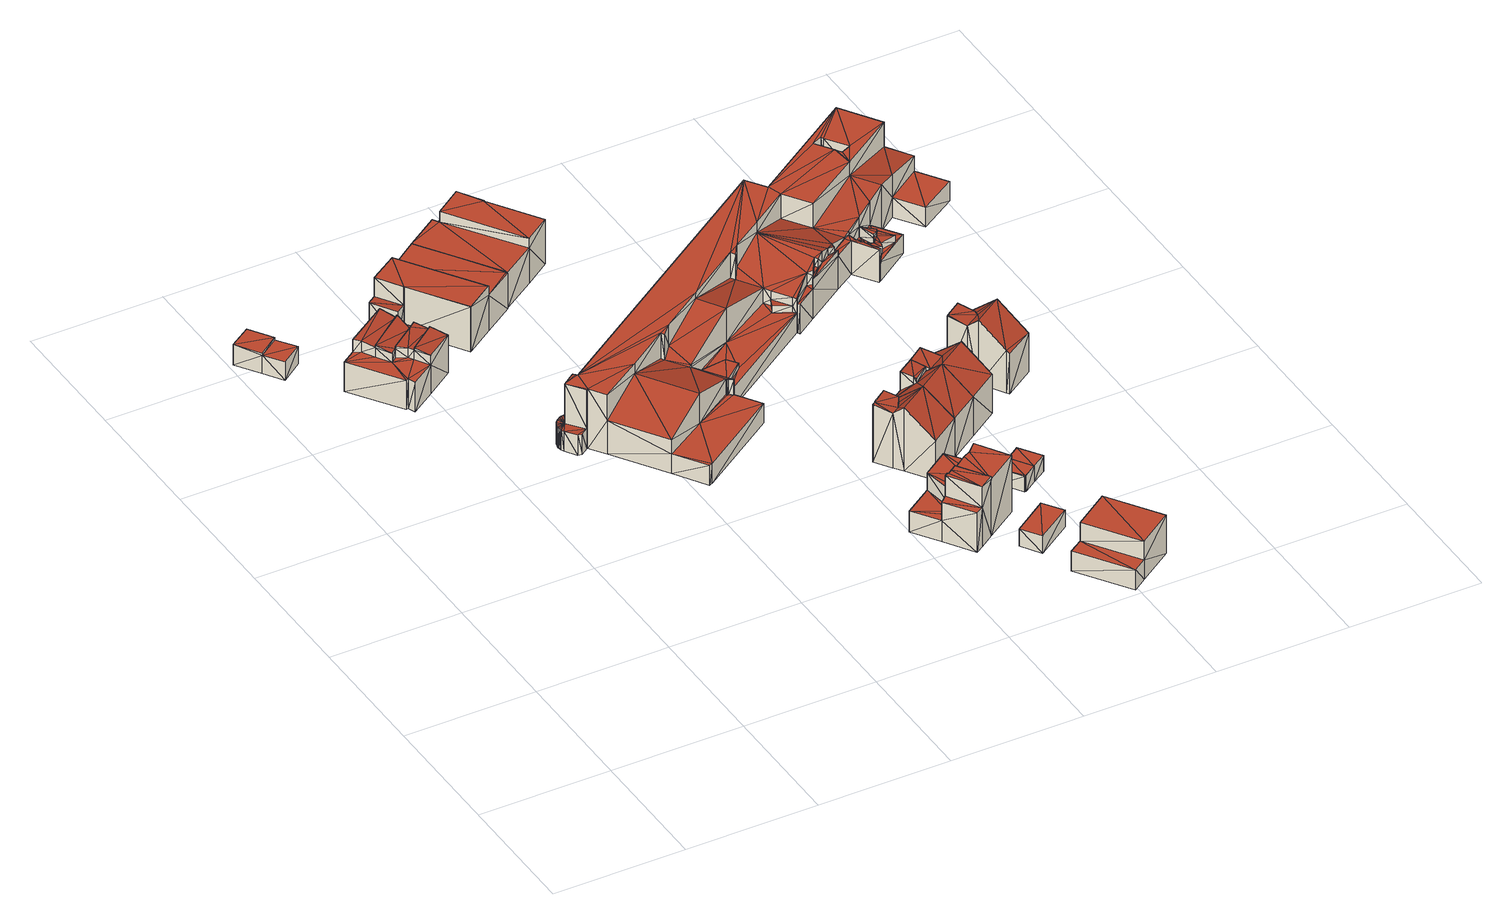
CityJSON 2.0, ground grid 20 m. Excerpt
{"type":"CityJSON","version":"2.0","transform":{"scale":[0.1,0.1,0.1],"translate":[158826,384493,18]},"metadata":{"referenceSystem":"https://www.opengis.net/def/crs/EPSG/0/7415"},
"CityObjects":{
"building1":{"type":"Building","attributes":{"oorspronkelijk_bouwjaar":2016,"status":"Pand in gebruik","geconstateerd":false,"h_maaiveld":19.1,"dak_type":"multiple horizontal","pw_datum":"2016-12-01","pw_actueel":"yes","pw_bron":"ahn3","reconstructie_methode":"tudelft3d-geoflow","versie_methode":"v21.03.1","kas_warenhuis":false,"ondergronds_type":"above ground","lod11_replace":false,"reconstruction_skipped":false},"geometry":[{"type":"Solid","lod":"2.2","boundaries":[[[[0,1,2]],[[3,4,5]],[[4,2,1]],[[5,4,1]],[[6,1,0]],[[7,6,0]],[[8,3,5]],[[9,8,5]],[[7,0,10]],[[10,0,2]],[[10,2,11]],[[11,2,4]],[[9,5,6]],[[12,9,6]],[[6,5,1]],[[13,11,8]],[[8,11,3]],[[3,11,4]],[[12,6,13]],[[13,6,11]],[[10,11,6]],[[7,10,6]],[[12,13,9]],[[9,13,8]]]],"semantics":{"surfaces":[{"type":"GroundSurface"},{"type":"WallSurface"},{"type":"RoofSurface"}],"values":[[0,0,0,0,1,1,1,1,1,1,1,1,1,1,1,1,1,1,1,1,2,2,2,2]]}}]},
"building2":{"type":"Building","attributes":{"oorspronkelijk_bouwjaar":2016,"status":"Pand in gebruik","geconstateerd":false,"h_maaiveld":19.09,"dak_type":"multiple horizontal","pw_datum":"2016-12-01","pw_actueel":"yes","pw_bron":"ahn3","reconstructie_methode":"tudelft3d-geoflow","versie_methode":"v21.03.1","kas_warenhuis":false,"ondergronds_type":"above ground","lod11_replace":false,"reconstruction_skipped":false},"geometry":[{"type":"Solid","lod":"2.2","boundaries":[[[[14,15,16]],[[16,17,18]],[[16,15,17]],[[19,20,21]],[[21,22,23]],[[21,23,24]],[[18,22,21]],[[20,25,21]],[[26,27,25]],[[26,25,20]],[[25,18,21]],[[16,18,25]],[[28,15,14]],[[29,28,14]],[[30,17,15]],[[28,30,15]],[[31,27,32]],[[32,27,26]],[[33,34,35]],[[35,34,36]],[[37,20,38]],[[38,20,19]],[[39,40,41]],[[41,40,42]],[[42,40,43]],[[32,26,37]],[[37,26,20]],[[38,19,42]],[[42,19,21]],[[44,23,22]],[[45,46,44]],[[44,46,23]],[[47,48,49]],[[50,47,49]],[[44,22,18]],[[51,44,18]],[[45,44,47]],[[52,45,47]],[[47,44,48]],[[53,54,40]],[[40,54,43]],[[52,47,55]],[[56,52,55]],[[35,36,57]],[[57,36,58]],[[59,57,60]],[[60,57,61]],[[61,57,58]],[[60,61,55]],[[55,61,62]],[[56,55,53]],[[53,55,54]],[[54,55,62]],[[63,46,40]],[[39,63,40]],[[34,25,31]],[[31,25,27]],[[64,65,66]],[[67,64,66]],[[64,49,65]],[[68,50,64]],[[64,50,49]],[[67,66,34]],[[33,67,34]],[[25,66,16]],[[34,66,25]],[[68,64,57]],[[59,68,57]],[[29,14,66]],[[66,14,16]],[[51,18,17]],[[30,51,17]],[[69,24,23]],[[63,69,46]],[[46,69,23]],[[41,42,69]],[[69,42,24]],[[24,42,21]],[[41,69,39]],[[39,69,63]],[[40,46,53]],[[53,46,52]],[[52,46,45]],[[53,52,56]],[[33,35,67]],[[64,35,57]],[[64,67,35]],[[60,55,59]],[[59,47,50]],[[59,55,47]],[[59,50,68]],[[34,31,36]],[[61,54,62]],[[42,37,38]],[[43,37,42]],[[43,54,61]],[[58,31,61]],[[43,61,37]],[[61,31,32]],[[37,61,32]],[[58,36,31]],[[66,65,28]],[[30,65,49]],[[48,44,51]],[[51,30,49]],[[48,51,49]],[[30,28,65]],[[28,29,66]]]],"semantics":{"surfaces":[{"type":"GroundSurface"},{"type":"WallSurface"},{"type":"RoofSurface"}],"values":[[0,0,0,0,0,0,0,0,0,0,0,0,1,1,1,1,1,1,1,1,1,1,1,1,1,1,1,1,1,1,1,1,1,1,1,1,1,1,1,1,1,1,1,1,1,1,1,1,1,1,1,1,1,1,1,1,1,1,1,1,1,1,1,1,1,1,1,1,1,1,1,1,1,1,1,1,1,1,2,2,2,2,2,2,2,2,2,2,2,2,2,2,2,2,2,2,2,2,2,2,2,2,2,2,2,2,2,2]]}}]},
"building3":{"type":"Building","attributes":{"oorspronkelijk_bouwjaar":2016,"status":"Pand in gebruik","geconstateerd":false,"h_maaiveld":18.32,"dak_type":"multiple horizontal","pw_datum":"2016-12-01","pw_actueel":"yes","pw_bron":"ahn3","reconstructie_methode":"tudelft3d-geoflow","versie_methode":"v21.03.1","kas_warenhuis":false,"ondergronds_type":"above ground","lod11_replace":false,"reconstruction_skipped":false},"geometry":[{"type":"Solid","lod":"2.2","boundaries":[[[[70,71,72]],[[73,70,72]],[[74,75,76]],[[77,72,78]],[[73,72,77]],[[79,77,75]],[[80,76,81]],[[76,75,81]],[[82,74,76]],[[74,83,79]],[[84,83,74]],[[79,73,77]],[[74,79,75]],[[79,83,85]],[[86,77,78]],[[87,86,78]],[[88,70,89]],[[89,70,73]],[[87,78,72]],[[90,87,72]],[[90,72,71]],[[91,90,71]],[[92,80,93]],[[93,80,81]],[[94,95,96]],[[96,95,86]],[[77,86,75]],[[86,95,75]],[[96,86,89]],[[97,96,89]],[[97,89,98]],[[98,89,79]],[[79,89,73]],[[98,79,99]],[[99,79,85]],[[100,84,101]],[[102,100,101]],[[101,84,74]],[[103,83,100]],[[100,83,84]],[[99,85,103]],[[103,85,83]],[[102,101,94]],[[94,101,95]],[[101,74,82]],[[104,101,82]],[[93,81,95]],[[95,81,75]],[[105,76,80]],[[92,105,80]],[[104,82,105]],[[105,82,76]],[[91,71,70]],[[88,91,70]],[[90,86,87]],[[88,89,90]],[[90,89,86]],[[88,90,91]],[[102,94,98]],[[100,102,103]],[[103,102,98]],[[97,98,96]],[[98,94,96]],[[103,98,99]],[[104,105,101]],[[95,105,93]],[[93,105,92]],[[95,101,105]]]],"semantics":{"surfaces":[{"type":"GroundSurface"},{"type":"WallSurface"},{"type":"RoofSurface"}],"values":[[0,0,0,0,0,0,0,0,0,0,0,0,0,0,1,1,1,1,1,1,1,1,1,1,1,1,1,1,1,1,1,1,1,1,1,1,1,1,1,1,1,1,1,1,1,1,1,1,1,1,1,1,1,1,2,2,2,2,2,2,2,2,2,2,2,2,2,2]]}}]},
"building4":{"type":"Building","attributes":{"oorspronkelijk_bouwjaar":2016,"status":"Pand in gebruik","geconstateerd":false,"h_maaiveld":18.31,"dak_type":"multiple horizontal","pw_datum":"2016-12-01","pw_actueel":"yes","pw_bron":"ahn3","reconstructie_methode":"tudelft3d-geoflow","versie_methode":"v21.03.1","kas_warenhuis":false,"ondergronds_type":"above ground","lod11_replace":false,"reconstruction_skipped":false},"geometry":[{"type":"Solid","lod":"2.2","boundaries":[[[[106,107,108]],[[109,81,110]],[[108,107,111]],[[112,111,113]],[[112,109,110]],[[112,110,111]],[[110,108,111]],[[114,108,110]],[[115,111,107]],[[116,117,115]],[[115,117,111]],[[118,106,119]],[[119,106,108]],[[116,115,120]],[[120,115,121]],[[119,108,122]],[[122,108,114]],[[122,114,123]],[[123,114,110]],[[115,107,106]],[[118,115,106]],[[124,123,93]],[[93,123,81]],[[81,123,110]],[[125,109,126]],[[126,109,112]],[[93,81,109]],[[125,93,109]],[[127,113,111]],[[117,127,111]],[[128,129,124]],[[124,129,123]],[[120,121,128]],[[130,120,128]],[[128,121,129]],[[130,128,131]],[[131,128,126]],[[131,126,127]],[[127,126,113]],[[113,126,112]],[[115,118,121]],[[121,119,122]],[[121,118,119]],[[121,123,129]],[[121,122,123]],[[126,128,125]],[[125,128,93]],[[93,128,124]],[[117,131,127]],[[120,117,116]],[[120,130,117]],[[117,130,131]]]],"semantics":{"surfaces":[{"type":"GroundSurface"},{"type":"WallSurface"},{"type":"RoofSurface"}],"values":[[0,0,0,0,0,0,0,0,1,1,1,1,1,1,1,1,1,1,1,1,1,1,1,1,1,1,1,1,1,1,1,1,1,1,1,1,1,1,1,1,2,2,2,2,2,2,2,2,2,2,2,2]]}}]},
"building5":{"type":"Building","attributes":{"oorspronkelijk_bouwjaar":2013,"status":"Pand in gebruik","geconstateerd":false,"h_maaiveld":18.34,"dak_type":"multiple horizontal","pw_datum":"2016-12-01","pw_actueel":"yes","pw_bron":"ahn3","reconstructie_methode":"tudelft3d-geoflow","versie_methode":"v21.03.1","kas_warenhuis":false,"ondergronds_type":"above ground","lod11_replace":false,"reconstruction_skipped":false},"geometry":[{"type":"Solid","lod":"2.2","boundaries":[[[[132,133,134]],[[135,133,136]],[[135,134,133]],[[137,138,135]],[[138,134,135]],[[139,134,138]],[[140,134,139]],[[141,133,132]],[[142,141,132]],[[143,136,141]],[[144,143,141]],[[141,136,133]],[[145,140,146]],[[146,140,139]],[[142,132,147]],[[147,132,134]],[[148,137,135]],[[149,150,148]],[[148,150,137]],[[151,152,153]],[[153,152,154]],[[155,156,151]],[[151,156,152]],[[152,156,157]],[[149,148,158]],[[158,148,159]],[[160,138,150]],[[150,138,137]],[[161,162,146]],[[163,161,146]],[[158,159,164]],[[164,159,165]],[[144,141,157]],[[156,144,157]],[[164,165,166]],[[166,165,167]],[[148,135,143]],[[143,135,136]],[[168,147,145]],[[145,147,140]],[[140,147,134]],[[169,160,166]],[[170,169,166]],[[170,166,155]],[[155,166,156]],[[156,166,167]],[[163,146,160]],[[169,163,160]],[[138,146,139]],[[160,146,138]],[[162,171,147]],[[168,162,147]],[[162,154,171]],[[161,153,162]],[[162,153,154]],[[146,162,168]],[[145,146,168]],[[163,169,155]],[[161,151,153]],[[161,163,151]],[[155,169,170]],[[151,163,155]],[[150,149,158]],[[160,158,164]],[[160,150,158]],[[160,164,166]],[[156,167,144]],[[144,167,165]],[[159,143,165]],[[148,143,159]],[[143,144,165]],[[154,141,142]],[[152,157,154]],[[171,142,147]],[[154,157,141]],[[171,154,142]]]],"semantics":{"surfaces":[{"type":"GroundSurface"},{"type":"WallSurface"},{"type":"RoofSurface"}],"values":[[0,0,0,0,0,0,0,1,1,1,1,1,1,1,1,1,1,1,1,1,1,1,1,1,1,1,1,1,1,1,1,1,1,1,1,1,1,1,1,1,1,1,1,1,1,1,1,1,1,1,1,1,1,1,1,2,2,2,2,2,2,2,2,2,2,2,2,2,2,2,2,2,2,2,2,2]]}}]},
"building6":{"type":"Building","attributes":{"oorspronkelijk_bouwjaar":2013,"status":"Pand in gebruik","geconstateerd":false,"h_maaiveld":18.44,"dak_type":"single horizontal","pw_datum":"2016-12-01","pw_actueel":"yes","pw_bron":"ahn3","reconstructie_methode":"tudelft3d-geoflow","versie_methode":"v21.03.1","kas_warenhuis":false,"ondergronds_type":"above ground","lod11_replace":false,"reconstruction_skipped":false},"geometry":[{"type":"Solid","lod":"2.2","boundaries":[[[[172,173,174]],[[175,172,174]],[[176,173,172]],[[177,176,172]],[[177,172,178]],[[178,172,175]],[[179,174,173]],[[176,179,173]],[[178,175,179]],[[179,175,174]],[[177,178,179]],[[176,177,179]]]],"semantics":{"surfaces":[{"type":"GroundSurface"},{"type":"WallSurface"},{"type":"RoofSurface"}],"values":[[0,0,1,1,1,1,1,1,1,1,2,2]]}}]},
"building7":{"type":"Building","attributes":{"oorspronkelijk_bouwjaar":2013,"status":"Pand in gebruik","geconstateerd":false,"h_maaiveld":18.46,"dak_type":"slanted","pw_datum":"2016-12-01","pw_actueel":"yes","pw_bron":"ahn3","reconstructie_methode":"tudelft3d-geoflow","versie_methode":"v21.03.1","kas_warenhuis":false,"ondergronds_type":"above ground","lod11_replace":false,"reconstruction_skipped":false},"geometry":[{"type":"Solid","lod":"2.2","boundaries":[[[[180,181,182]],[[183,180,182]],[[184,180,183]],[[184,183,185]],[[186,180,184]],[[187,184,188]],[[186,184,187]],[[189,190,191]],[[191,190,192]],[[193,182,194]],[[194,182,181]],[[195,184,196]],[[196,184,185]],[[191,192,197]],[[197,192,182]],[[182,192,183]],[[197,182,193]],[[194,181,198]],[[198,181,180]],[[199,186,200]],[[200,186,187]],[[201,188,184]],[[195,201,184]],[[196,185,183]],[[192,196,183]],[[200,187,201]],[[201,187,188]],[[198,180,186]],[[199,198,186]],[[190,189,202]],[[200,201,195]],[[199,200,195]],[[194,198,193]],[[193,202,189]],[[193,198,202]],[[193,191,197]],[[193,189,191]],[[195,202,199]],[[190,195,196]],[[199,202,198]],[[195,190,202]],[[196,192,190]]]],"semantics":{"surfaces":[{"type":"GroundSurface"},{"type":"WallSurface"},{"type":"RoofSurface"}],"values":[[0,0,0,0,0,0,0,1,1,1,1,1,1,1,1,1,1,1,1,1,1,1,1,1,1,1,1,1,1,1,2,2,2,2,2,2,2,2,2,2,2,2]]}}]},
"building8":{"type":"Building","attributes":{"oorspronkelijk_bouwjaar":2013,"status":"Pand in gebruik","geconstateerd":false,"h_maaiveld":18.42,"dak_type":"multiple horizontal","pw_datum":"2016-12-01","pw_actueel":"yes","pw_bron":"ahn3","reconstructie_methode":"tudelft3d-geoflow","versie_methode":"v21.03.1","kas_warenhuis":false,"ondergronds_type":"above ground","lod11_replace":false,"reconstruction_skipped":false},"geometry":[{"type":"Solid","lod":"2.2","boundaries":[[[[203,204,205]],[[206,207,208]],[[207,205,204]],[[208,207,204]],[[209,206,210]],[[210,206,208]],[[211,203,212]],[[212,203,205]],[[213,214,215]],[[215,214,216]],[[214,204,211]],[[211,204,203]],[[212,205,207]],[[216,212,207]],[[210,208,214]],[[213,210,214]],[[214,208,204]],[[215,216,209]],[[209,216,206]],[[206,216,207]],[[213,215,210]],[[210,215,209]],[[212,216,214]],[[211,212,214]]]],"semantics":{"surfaces":[{"type":"GroundSurface"},{"type":"WallSurface"},{"type":"RoofSurface"}],"values":[[0,0,0,0,1,1,1,1,1,1,1,1,1,1,1,1,1,1,1,1,2,2,2,2]]}}]},
"building9":{"type":"Building","attributes":{"oorspronkelijk_bouwjaar":2013,"status":"Pand in gebruik","geconstateerd":false,"h_maaiveld":18.46,"dak_type":"slanted","pw_datum":"2016-12-01","pw_actueel":"yes","pw_bron":"ahn3","reconstructie_methode":"tudelft3d-geoflow","versie_methode":"v21.03.1","kas_warenhuis":false,"ondergronds_type":"above ground","lod11_replace":false,"reconstruction_skipped":false},"geometry":[{"type":"Solid","lod":"2.2","boundaries":[[[[217,185,218]],[[219,220,217]],[[217,184,185]],[[220,184,217]],[[221,184,220]],[[222,184,221]],[[188,184,222]],[[223,224,225]],[[226,223,225]],[[226,225,227]],[[227,225,228]],[[229,222,221]],[[230,229,221]],[[227,228,231]],[[231,228,219]],[[219,228,220]],[[232,219,217]],[[233,231,232]],[[232,231,219]],[[232,217,234]],[[234,217,218]],[[233,232,224]],[[223,233,224]],[[195,184,201]],[[201,184,188]],[[201,188,229]],[[229,188,222]],[[230,221,228]],[[228,221,220]],[[234,218,196]],[[196,218,185]],[[196,185,184]],[[195,196,184]],[[229,230,201]],[[201,230,195]],[[226,227,223]],[[223,231,233]],[[223,227,231]],[[196,195,225]],[[224,196,225]],[[228,225,230]],[[225,195,230]],[[234,196,232]],[[232,196,224]]]],"semantics":{"surfaces":[{"type":"GroundSurface"},{"type":"WallSurface"},{"type":"RoofSurface"}],"values":[[0,0,0,0,0,0,0,1,1,1,1,1,1,1,1,1,1,1,1,1,1,1,1,1,1,1,1,1,1,1,1,1,1,2,2,2,2,2,2,2,2,2,2,2]]}}]},
"building10":{"type":"Building","attributes":{"oorspronkelijk_bouwjaar":2013,"status":"Pand in gebruik","geconstateerd":false,"h_maaiveld":18.46,"dak_type":"single horizontal","pw_datum":"2016-12-01","pw_actueel":"yes","pw_bron":"ahn3","reconstructie_methode":"tudelft3d-geoflow","versie_methode":"v21.03.1","kas_warenhuis":false,"ondergronds_type":"above ground","lod11_replace":false,"reconstruction_skipped":false},"geometry":[{"type":"Solid","lod":"2.2","boundaries":[[[[235,236,237]],[[238,235,239]],[[238,240,235]],[[235,240,236]],[[241,237,242]],[[242,237,236]],[[243,238,244]],[[244,238,239]],[[245,240,238]],[[243,245,238]],[[246,235,241]],[[241,235,237]],[[244,239,246]],[[246,239,235]],[[242,236,240]],[[245,242,240]],[[242,245,246]],[[241,242,246]],[[244,246,243]],[[246,245,243]]]],"semantics":{"surfaces":[{"type":"GroundSurface"},{"type":"WallSurface"},{"type":"RoofSurface"}],"values":[[0,0,0,0,1,1,1,1,1,1,1,1,1,1,1,1,2,2,2,2]]}}]},
"building11":{"type":"Building","attributes":{"oorspronkelijk_bouwjaar":1949,"status":"Pand in gebruik","geconstateerd":false,"h_maaiveld":18.53,"dak_type":"slanted","pw_datum":"2016-12-01","pw_actueel":"yes","pw_bron":"ahn3","reconstructie_methode":"tudelft3d-geoflow","versie_methode":"v21.03.1","kas_warenhuis":false,"ondergronds_type":"above ground","lod11_replace":false,"reconstruction_skipped":false},"geometry":[{"type":"Solid","lod":"2.2","boundaries":[[[[247,248,249]],[[250,251,252]],[[253,254,255]],[[248,256,257]],[[258,257,259]],[[248,257,258]],[[260,249,261]],[[262,263,260]],[[262,260,264]],[[263,265,249]],[[266,267,255]],[[268,269,270]],[[271,272,273]],[[270,274,268]],[[275,276,277]],[[275,277,278]],[[275,278,279]],[[276,268,277]],[[276,275,280]],[[269,268,276]],[[271,266,255]],[[281,255,254]],[[273,282,283]],[[284,283,285]],[[273,283,284]],[[281,286,255]],[[286,272,255]],[[287,288,272]],[[288,289,272]],[[272,290,291]],[[289,290,272]],[[287,272,286]],[[292,293,272]],[[292,272,291]],[[261,249,258]],[[294,247,249]],[[260,263,249]],[[272,271,255]],[[295,296,272]],[[296,297,272]],[[297,273,272]],[[249,248,258]],[[282,273,297]],[[297,270,269]],[[282,297,269]],[[252,247,294]],[[263,270,297]],[[265,263,297]],[[252,294,250]],[[298,299,251]],[[299,252,251]],[[300,297,301]],[[301,297,296]],[[301,296,302]],[[302,296,295]],[[302,295,303]],[[304,302,303]],[[303,295,272]],[[305,293,306]],[[306,293,292]],[[306,292,307]],[[307,292,291]],[[307,291,308]],[[308,291,290]],[[309,289,310]],[[310,289,288]],[[310,288,311]],[[311,288,287]],[[312,286,313]],[[313,286,281]],[[313,281,314]],[[314,281,254]],[[315,253,316]],[[316,253,255]],[[316,255,317]],[[317,255,267]],[[318,271,273]],[[319,318,273]],[[319,273,284]],[[320,319,284]],[[321,285,283]],[[322,321,283]],[[323,278,324]],[[324,278,277]],[[325,280,326]],[[326,280,275]],[[327,328,329]],[[329,328,250]],[[250,328,251]],[[330,282,331]],[[332,330,331]],[[331,282,269]],[[332,331,333]],[[334,332,333]],[[334,333,335]],[[335,333,336]],[[337,338,339]],[[339,338,340]],[[341,342,343]],[[343,342,344]],[[345,346,338]],[[337,345,338]],[[347,348,349]],[[350,351,352]],[[352,351,353]],[[354,276,325]],[[325,276,280]],[[355,324,356]],[[356,324,268]],[[268,324,277]],[[357,358,359]],[[359,358,360]],[[348,347,361]],[[362,348,361]],[[361,347,363]],[[364,329,365]],[[365,329,294]],[[294,329,250]],[[317,267,266]],[[366,317,266]],[[366,266,271]],[[318,366,271]],[[303,272,305]],[[305,272,293]],[[367,368,369]],[[369,368,370]],[[371,372,373]],[[373,372,374]],[[374,372,375]],[[376,249,377]],[[377,249,265]],[[378,379,380]],[[381,378,380]],[[382,262,383]],[[383,262,264]],[[384,298,328]],[[328,298,251]],[[385,386,387]],[[388,385,387]],[[387,386,389]],[[390,391,355]],[[355,391,324]],[[392,393,390]],[[390,393,391]],[[394,279,323]],[[323,279,278]],[[369,370,395]],[[396,369,395]],[[396,395,392]],[[392,395,393]],[[397,398,399]],[[399,398,400]],[[400,398,401]],[[402,252,299]],[[403,402,299]],[[311,287,312]],[[312,287,286]],[[404,322,330]],[[330,322,282]],[[282,322,283]],[[354,269,276]],[[405,331,354]],[[354,331,269]],[[406,247,402]],[[407,406,402]],[[402,247,252]],[[403,299,298]],[[384,403,298]],[[365,294,376]],[[376,294,249]],[[408,409,364]],[[364,409,329]],[[407,402,327]],[[327,402,328]],[[335,336,410]],[[411,335,410]],[[411,410,346]],[[345,411,346]],[[381,380,350]],[[350,380,351]],[[326,275,394]],[[394,275,279]],[[377,265,300]],[[300,265,297]],[[412,413,414]],[[415,412,414]],[[416,417,418]],[[419,416,418]],[[405,354,368]],[[367,405,368]],[[359,360,342]],[[341,359,342]],[[420,421,422]],[[423,420,422]],[[424,425,412]],[[412,425,413]],[[426,261,258]],[[427,426,258]],[[399,400,382]],[[428,399,382]],[[262,400,263]],[[382,400,262]],[[419,418,429]],[[430,419,429]],[[431,432,433]],[[434,431,433]],[[387,389,435]],[[436,387,435]],[[388,387,397]],[[397,387,398]],[[436,435,398]],[[398,435,401]],[[428,382,437]],[[438,428,437]],[[439,440,441]],[[442,439,441]],[[443,444,445]],[[446,443,445]],[[447,448,449]],[[449,448,450]],[[449,450,451]],[[451,450,452]],[[383,264,260]],[[453,383,260]],[[454,437,455]],[[456,438,454]],[[454,438,437]],[[454,455,457]],[[457,455,453]],[[456,454,358]],[[357,456,358]],[[339,340,458]],[[458,340,459]],[[458,459,379]],[[378,458,379]],[[314,254,315]],[[315,254,253]],[[308,290,309]],[[309,290,289]],[[372,375,460]],[[461,372,460]],[[460,375,462]],[[460,462,440]],[[439,460,440]],[[463,426,464]],[[465,463,464]],[[356,268,466]],[[466,268,274]],[[467,434,372]],[[372,434,375]],[[375,434,433]],[[468,469,467]],[[467,469,434]],[[470,471,472]],[[473,470,472]],[[423,422,474]],[[474,422,475]],[[476,477,421]],[[420,476,421]],[[474,475,476]],[[476,475,477]],[[320,284,285]],[[321,320,285]],[[478,479,322]],[[404,478,322]],[[304,303,478]],[[478,303,479]],[[415,414,371]],[[371,414,372]],[[375,372,480]],[[372,414,480]],[[473,472,481]],[[482,473,481]],[[482,481,480]],[[414,482,480]],[[427,258,483]],[[483,258,259]],[[362,361,385]],[[385,361,386]],[[484,485,471]],[[470,484,471]],[[485,259,257]],[[484,483,485]],[[485,483,259]],[[486,487,363]],[[347,486,363]],[[487,270,400]],[[400,270,263]],[[487,274,270]],[[486,466,487]],[[487,466,274]],[[451,452,488]],[[489,451,488]],[[489,488,490]],[[491,489,490]],[[491,490,492]],[[493,491,492]],[[494,495,447]],[[447,495,448]],[[493,492,494]],[[494,492,495]],[[457,453,426]],[[463,457,426]],[[261,453,260]],[[426,453,261]],[[343,344,496]],[[496,344,497]],[[496,497,498]],[[498,497,465]],[[498,465,424]],[[424,465,425]],[[425,465,464]],[[352,353,409]],[[408,352,409]],[[373,374,406]],[[406,374,247]],[[247,374,248]],[[499,256,374]],[[374,256,248]],[[442,441,416]],[[416,441,417]],[[461,460,468]],[[468,460,469]],[[446,445,431]],[[431,445,432]],[[485,257,256]],[[499,485,256]],[[430,429,443]],[[443,429,444]],[[415,371,353]],[[412,415,353]],[[371,409,353]],[[373,409,371]],[[406,409,373]],[[349,348,410]],[[338,346,362]],[[362,346,348]],[[346,410,348]],[[405,367,333]],[[331,405,333]],[[362,385,459]],[[338,459,340]],[[338,362,459]],[[356,466,486]],[[349,369,347]],[[367,349,333]],[[369,486,347]],[[349,410,333]],[[410,336,333]],[[392,356,486]],[[355,356,390]],[[369,396,392]],[[367,369,349]],[[369,392,486]],[[390,356,392]],[[403,384,328]],[[402,403,328]],[[308,309,479]],[[312,479,311]],[[479,309,310]],[[479,310,311]],[[314,315,479]],[[315,316,479]],[[314,479,313]],[[317,479,316]],[[366,479,317]],[[318,479,366]],[[479,312,313]],[[479,318,319]],[[321,322,320]],[[322,319,320]],[[307,308,479]],[[305,479,303]],[[479,319,322]],[[306,479,305]],[[307,479,306]],[[412,353,424]],[[341,343,380]],[[498,343,496]],[[498,424,343]],[[424,380,343]],[[353,380,424]],[[351,380,353]],[[430,443,442]],[[431,434,446]],[[446,434,469]],[[446,469,443]],[[469,460,439]],[[469,439,443]],[[442,419,430]],[[439,442,443]],[[416,419,442]],[[454,457,360]],[[465,497,463]],[[463,497,344]],[[342,463,344]],[[360,457,342]],[[454,360,358]],[[457,463,342]],[[464,426,425]],[[425,427,413]],[[425,426,427]],[[470,483,484]],[[427,483,470]],[[482,470,473]],[[427,470,482]],[[427,482,414]],[[413,427,414]],[[436,398,387]],[[408,364,493]],[[489,491,365]],[[334,335,300]],[[408,447,449]],[[300,478,330]],[[335,345,300]],[[478,302,304]],[[301,302,478]],[[301,478,300]],[[478,404,330]],[[334,330,332]],[[300,330,334]],[[345,337,300]],[[337,377,300]],[[345,335,411]],[[339,377,337]],[[378,377,339]],[[381,377,378]],[[376,377,381]],[[378,339,458]],[[376,381,350]],[[408,350,352]],[[489,365,451]],[[408,494,447]],[[491,493,365]],[[376,350,449]],[[493,364,365]],[[408,493,494]],[[449,350,408]],[[451,365,376]],[[449,451,376]],[[453,455,437]],[[383,453,382]],[[382,453,437]],[[368,354,326]],[[326,354,325]],[[368,394,323]],[[368,326,394]],[[368,323,391]],[[368,391,395]],[[391,323,324]],[[395,391,393]],[[368,395,370]],[[341,380,357]],[[385,379,459]],[[385,380,379]],[[438,380,385]],[[438,385,388]],[[359,341,357]],[[428,438,399]],[[438,388,397]],[[399,438,397]],[[357,380,438]],[[456,357,438]],[[474,476,420]],[[423,474,420]],[[444,429,445]],[[445,429,485]],[[445,485,499]],[[418,481,472]],[[417,375,480]],[[440,462,417]],[[441,440,417]],[[462,375,417]],[[417,480,418]],[[480,481,418]],[[418,472,471]],[[418,471,429]],[[471,485,429]],[[432,445,499]],[[375,433,432]],[[432,499,374]],[[375,432,374]],[[363,487,475]],[[435,400,401]],[[361,363,422]],[[361,400,435]],[[386,435,389]],[[361,435,386]],[[477,487,400]],[[361,477,400]],[[475,487,477]],[[422,363,475]],[[361,422,421]],[[361,421,477]],[[495,492,448]],[[452,490,488]],[[450,448,490]],[[450,490,452]],[[448,492,490]],[[409,406,407]],[[329,407,327]],[[329,409,407]],[[461,468,372]],[[372,468,467]]]],"semantics":{"surfaces":[{"type":"GroundSurface"},{"type":"WallSurface"},{"type":"RoofSurface"}],"values":[[0,0,0,0,0,0,0,0,0,0,0,0,0,0,0,0,0,0,0,0,0,0,0,0,0,0,0,0,0,0,0,0,0,0,0,0,0,0,0,0,0,0,0,0,0,0,0,0,0,0,0,1,1,1,1,1,1,1,1,1,1,1,1,1,1,1,1,1,1,1,1,1,1,1,1,1,1,1,1,1,1,1,1,1,1,1,1,1,1,1,1,1,1,1,1,1,1,1,1,1,1,1,1,1,1,1,1,1,1,1,1,1,1,1,1,1,1,1,1,1,1,1,1,1,1,1,1,1,1,1,1,1,1,1,1,1,1,1,1,1,1,1,1,1,1,1,1,1,1,1,1,1,1,1,1,1,1,1,1,1,1,1,1,1,1,1,1,1,1,1,1,1,1,1,1,1,1,1,1,1,1,1,1,1,1,1,1,1,1,1,1,1,1,1,1,1,1,1,1,1,1,1,1,1,1,1,1,1,1,1,1,1,1,1,1,1,1,1,1,1,1,1,1,1,1,1,1,1,1,1,1,1,1,1,1,1,1,1,1,1,1,1,1,1,1,1,1,1,1,1,1,1,1,1,1,1,1,1,1,1,1,1,1,1,1,1,1,1,1,1,1,1,1,1,1,1,1,1,1,1,1,1,1,1,1,1,1,1,1,1,1,1,1,1,1,1,1,1,1,1,1,1,1,1,1,1,1,1,1,1,1,1,1,1,1,1,1,1,1,1,1,1,1,1,1,1,1,1,1,2,2,2,2,2,2,2,2,2,2,2,2,2,2,2,2,2,2,2,2,2,2,2,2,2,2,2,2,2,2,2,2,2,2,2,2,2,2,2,2,2,2,2,2,2,2,2,2,2,2,2,2,2,2,2,2,2,2,2,2,2,2,2,2,2,2,2,2,2,2,2,2,2,2,2,2,2,2,2,2,2,2,2,2,2,2,2,2,2,2,2,2,2,2,2,2,2,2,2,2,2,2,2,2,2,2,2,2,2,2,2,2,2,2,2,2,2,2,2,2,2,2,2,2,2,2,2,2,2,2,2,2,2,2,2,2,2,2,2,2,2,2,2,2,2,2,2,2,2,2,2,2,2,2,2,2,2,2,2,2,2,2,2,2,2,2,2,2,2,2,2,2,2,2,2]]}}]},
"building12":{"type":"Building","attributes":{"oorspronkelijk_bouwjaar":2013,"status":"Pand in gebruik","geconstateerd":false,"h_maaiveld":18.47,"dak_type":"single horizontal","pw_datum":"2016-12-01","pw_actueel":"yes","pw_bron":"ahn3","reconstructie_methode":"tudelft3d-geoflow","versie_methode":"v21.03.1","kas_warenhuis":false,"ondergronds_type":"above ground","lod11_replace":false,"reconstruction_skipped":false},"geometry":[{"type":"Solid","lod":"2.2","boundaries":[[[[500,501,236]],[[240,500,236]],[[245,240,236]],[[242,245,236]],[[502,501,503]],[[503,501,500]],[[503,500,240]],[[245,503,240]],[[242,236,502]],[[502,236,501]],[[242,502,503]],[[245,242,503]]]],"semantics":{"surfaces":[{"type":"GroundSurface"},{"type":"WallSurface"},{"type":"RoofSurface"}],"values":[[0,0,1,1,1,1,1,1,1,1,2,2]]}}]},
"building13":{"type":"Building","attributes":{"oorspronkelijk_bouwjaar":2013,"status":"Pand in gebruik","geconstateerd":false,"h_maaiveld":18.46,"dak_type":"slanted","pw_datum":"2016-12-01","pw_actueel":"yes","pw_bron":"ahn3","reconstructie_methode":"tudelft3d-geoflow","versie_methode":"v21.03.1","kas_warenhuis":false,"ondergronds_type":"above ground","lod11_replace":false,"reconstruction_skipped":false},"geometry":[{"type":"Solid","lod":"2.2","boundaries":[[[[504,222,221]],[[504,505,222]],[[504,221,506]],[[504,506,507]],[[506,219,507]],[[504,507,508]],[[509,506,221]],[[230,509,221]],[[229,222,505]],[[510,229,505]],[[230,221,229]],[[229,221,222]],[[231,219,509]],[[509,219,506]],[[511,512,231]],[[231,512,219]],[[219,512,507]],[[513,504,514]],[[514,504,508]],[[514,508,512]],[[512,508,507]],[[510,505,504]],[[513,510,504]],[[512,511,515]],[[510,513,230]],[[229,510,230]],[[511,231,509]],[[515,511,509]],[[515,514,512]],[[230,515,509]],[[230,513,515]],[[515,513,514]]]],"semantics":{"surfaces":[{"type":"GroundSurface"},{"type":"WallSurface"},{"type":"RoofSurface"}],"values":[[0,0,0,0,0,0,1,1,1,1,1,1,1,1,1,1,1,1,1,1,1,1,1,1,2,2,2,2,2,2,2,2]]}}]},
"building14":{"type":"Building","attributes":{"oorspronkelijk_bouwjaar":2013,"status":"Pand in gebruik","geconstateerd":false,"h_maaiveld":18.43,"dak_type":"slanted","pw_datum":"2016-12-01","pw_actueel":"yes","pw_bron":"ahn3","reconstructie_methode":"tudelft3d-geoflow","versie_methode":"v21.03.1","kas_warenhuis":false,"ondergronds_type":"above ground","lod11_replace":false,"reconstruction_skipped":false},"geometry":[{"type":"Solid","lod":"2.2","boundaries":[[[[516,517,518]],[[516,519,517]],[[516,518,520]],[[517,521,518]],[[520,518,522]],[[523,516,524]],[[525,526,527]],[[526,520,527]],[[524,516,520]],[[526,524,520]],[[528,525,529]],[[529,525,527]],[[530,531,532]],[[532,531,521]],[[521,531,518]],[[533,524,534]],[[534,524,526]],[[532,521,535]],[[535,521,517]],[[535,517,519]],[[536,535,519]],[[537,522,518]],[[531,537,518]],[[536,519,538]],[[538,519,516]],[[539,540,541]],[[538,516,523]],[[542,538,523]],[[542,523,533]],[[533,523,524]],[[543,520,537]],[[537,520,522]],[[534,526,528]],[[528,526,525]],[[529,527,520]],[[543,529,520]],[[540,539,530]],[[530,539,531]],[[538,541,535]],[[532,535,530]],[[530,535,540]],[[536,538,535]],[[535,541,540]],[[542,533,538]],[[537,531,539]],[[541,538,533]],[[537,539,543]],[[541,533,543]],[[539,541,543]],[[529,543,534]],[[528,529,534]],[[534,543,533]]]],"semantics":{"surfaces":[{"type":"GroundSurface"},{"type":"WallSurface"},{"type":"RoofSurface"}],"values":[[0,0,0,0,0,0,0,0,0,0,1,1,1,1,1,1,1,1,1,1,1,1,1,1,1,1,1,1,1,1,1,1,1,1,1,1,1,1,2,2,2,2,2,2,2,2,2,2,2,2,2,2]]}}]}
},
"vertices":[
[44,951,11],[25,979,11],[77,974,11],[34,1036,11],[57,1002,11],[1,1014,11],[25,979,41],[44,951,41],[34,1036,44],[1,1014,45],[77,974,40],[57,1002,40],[25,979,44],[57,1002,44],
[207,963,11],[208,962,11],[186,950,11],[235,921,11],[210,904,11],[159,807,11],[155,818,11],[196,831,11],[211,903,11],[224,883,11],[239,860,11],[121,906,11],[151,817,11],[100,892,11],[208,962,45],[207,963,45],[235,921,44],[100,892,59],[151,817,59],[121,906,79],[121,906,59],[130,900,77],[130,900,59],[155,818,59],[159,807,59],[183,852,78],[183,852,74],[196,831,74],[196,831,59],[183,852,59],[211,903,44],[211,903,77],[224,883,74],[202,896,73],[202,896,43],[199,925,44],[199,925,78],[210,904,44],[202,896,77],[178,859,75],[178,859,59],[163,867,74],[163,867,78],[141,882,74],[141,882,59],[141,882,78],[154,860,74],[154,860,59],[163,867,59],[224,883,78],[198,926,74],[198,926,44],[186,950,44],[186,950,78],[198,926,78],[239,860,73],
[224,968,3],[201,1003,3],[201,1004,3],[238,978,3],[336,925,3],[256,1041,3],[381,957,3],[214,1014,3],[201,1005,3],[239,978,3],[383,958,3],[304,1074,3],[382,955,3],[294,897,3],[294,896,3],[293,896,3],[214,1014,46],[201,1005,47],[224,968,47],[238,978,46],[201,1004,47],[201,1003,47],[383,958,61],[304,1074,61],[256,1041,77],[256,1041,60],[214,1014,77],[238,978,76],[239,978,76],[293,896,76],[294,896,76],[336,925,61],[336,925,76],[294,897,76],[382,955,61],[381,957,61],
[438,1102,3],[424,1093,3],[414,1137,3],[383,957,3],[354,1108,3],[423,1092,3],[434,990,3],[473,1017,3],[409,1144,3],[424,1093,47],[424,1093,76],[423,1092,76],[438,1102,47],[414,1137,46],[401,1127,77],[401,1127,46],[409,1144,46],[354,1108,46],[354,1108,60],[383,957,61],[434,990,61],[473,1017,76],[360,1099,60],[360,1099,46],[360,1099,77],[434,990,76],
[600,267,3],[643,296,3],[627,228,3],[708,287,3],[683,323,3],[739,240,3],[690,207,3],[667,191,3],[656,184,3],[643,296,37],[600,267,37],[683,323,65],[643,296,65],[656,184,67],[667,191,67],[627,228,37],[708,287,66],[708,287,96],[739,240,95],[644,240,100],[644,240,37],[643,242,100],[643,242,37],[651,245,100],[651,245,66],[651,245,37],[694,273,96],[694,273,66],[690,207,95],[638,238,100],[638,238,67],[667,191,101],[683,268,96],[683,268,66],[660,251,96],[660,251,66],[627,228,67],[690,207,100],[660,251,100],[638,238,37],
[729,139,4],[710,168,4],[763,204,4],[783,175,4],[710,168,32],[729,139,32],[783,175,32],[763,204,32],
[649,399,5],[633,423,5],[637,426,5],[660,442,5],[705,416,5],[679,455,5],[659,385,5],[685,347,5],[731,378,5],[673,425,96],[673,425,86],[660,442,100],[660,442,69],[637,426,99],[633,423,99],[705,416,107],[679,455,68],[637,426,100],[649,399,94],[659,385,108],[685,347,69],[731,378,69],[662,407,94],
[743,87,4],[764,101,4],[796,9,4],[870,59,4],[817,23,4],[818,137,4],[870,59,67],[818,137,67],[743,87,36],[796,9,36],[764,101,66],[764,101,36],[817,23,66],[817,23,36],
[699,467,5],[698,467,5],[725,485,5],[737,467,5],[751,447,5],[776,408,5],[711,453,96],[711,453,85],[713,448,89],[713,448,95],[737,467,95],[737,467,87],[776,408,69],[751,447,107],[725,485,99],[699,467,69],[699,467,100],[698,467,68],
[775,268,5],[796,281,5],[776,267,5],[753,299,5],[774,267,5],[775,313,5],[776,267,31],[796,281,31],[753,299,31],[774,267,31],[775,313,31],[775,268,31],
[893,862,5],[865,844,5],[746,905,5],[949,955,5],[974,918,5],[920,881,5],[289,656,5],[290,660,5],[288,654,5],[893,804,5],[838,766,5],[811,798,5],[834,764,5],[719,737,5],[780,778,5],[686,719,5],[685,720,5],[688,716,5],[726,934,5],[289,650,5],[288,652,5],[524,607,5],[337,609,5],[524,612,5],[289,647,5],[319,671,5],[291,643,5],[527,609,5],[426,486,5],[390,530,5],[526,604,5],[550,568,5],[426,485,5],[421,483,5],[290,662,5],[321,633,5],[319,632,5],[302,626,5],[308,624,5],[292,665,5],[295,668,5],[298,670,5],[301,672,5],[304,673,5],[308,674,5],[312,673,5],[316,672,5],[910,1014,5],[320,671,5],[323,668,5],[325,666,5],[1003,875,5],[948,841,5],[325,666,102],[323,668,102],[320,671,102],[319,671,38],[319,671,102],[316,672,38],[312,673,38],[308,674,38],[304,673,38],[301,672,38],[298,670,38],[295,668,38],[292,665,37],[290,662,37],[290,660,37],[289,656,37],[288,654,37],[288,652,37],[289,647,37],[291,643,37],[302,626,38],[308,624,38],[319,632,38],[550,568,37],[526,604,37],[421,483,37],[426,486,37],[974,918,62],[974,918,37],[949,955,62],[321,633,102],[337,609,60],[337,609,102],[402,651,86],[402,651,102],[465,693,102],[465,693,61],[549,748,102],[549,748,93],[632,803,102],[632,803,61],[749,765,86],[749,765,68],[762,774,80],[762,774,68],[483,704,102],[483,704,68],[491,658,60],[491,658,63],[488,656,62],[753,883,102],[753,883,62],[780,844,102],[780,844,62],[390,530,37],[526,604,61],[524,607,61],[736,763,82],[736,763,68],[739,758,82],[739,758,68],[573,709,37],[573,709,93],[491,658,37],[949,955,102],[910,1014,102],[289,650,37],[455,571,86],[455,571,37],[516,610,62],[516,610,37],[840,828,69],[840,828,53],[865,844,74],[865,844,36],[840,828,36],[746,905,102],[726,934,102],[647,813,102],[647,813,67],[695,844,86],[695,844,102],[686,719,53],[688,716,53],[1003,875,37],[658,762,61],[658,762,37],[664,752,47],[664,752,61],[664,752,37],[525,604,61],[525,604,37],[520,609,61],[520,609,37],[426,485,37],[517,607,37],[517,607,62],[682,725,61],[682,725,47],[685,720,61],[685,720,37],[682,725,37],[920,881,37],[948,841,37],[319,632,102],[390,530,60],[893,862,80],[920,881,74],[867,901,102],[867,901,80],[468,687,61],[468,687,102],[806,806,62],[806,806,59],[815,812,59],[815,812,64],[837,800,46],[837,800,36],[831,796,36],[831,796,46],[548,667,46],[548,667,37],[502,660,37],[502,660,47],[776,787,74],[776,787,59],[780,778,59],[811,798,59],[686,719,61],[848,781,36],[848,781,47],[862,818,45],[862,818,36],[858,813,36],[858,813,45],[658,737,37],[658,737,48],[716,748,53],[716,748,74],[849,801,46],[849,801,36],[844,795,36],[844,795,46],[852,790,46],[852,790,36],[876,795,36],[876,795,47],[864,933,102],[864,933,64],[863,934,102],[863,934,64],[845,960,102],[845,960,64],[719,737,53],[725,746,68],[725,746,53],[725,746,76],[719,737,68],[636,796,102],[636,796,61],[848,805,46],[848,805,52],[848,805,36],[780,778,68],[774,781,59],[774,781,68],[527,609,59],[858,813,52],[855,808,52],[855,808,45],[825,787,59],[825,787,36],[826,791,36],[826,791,59],[526,623,47],[526,623,37],[559,651,46],[559,651,37],[300,657,102],[300,657,38],[815,812,36],[818,798,36],[818,798,59],[834,764,58],[838,766,58],[838,766,36],[524,612,59],[524,612,37],[860,966,64],[860,966,102],[862,963,64],[862,963,102],[884,931,64],[884,931,102],[869,925,102],[869,925,64],[774,778,76],[774,778,68],[774,781,76],[893,804,36],
[796,327,5],[818,295,5],[818,295,31],[796,327,31],
[797,477,5],[822,439,5],[741,461,5],[748,501,5],[771,517,5],[741,461,93],[822,439,69],[748,501,100],[748,501,69],[797,477,107],[771,517,69],[768,477,94],
[829,519,4],[815,545,4],[839,562,4],[813,544,4],[884,536,4],[815,546,4],[857,575,4],[838,506,4],[839,506,4],[864,467,4],[861,471,4],[909,497,4],[864,467,69],[909,497,68],[839,562,100],[839,562,69],[815,546,100],[839,506,108],[861,471,73],[815,545,100],[813,544,100],[857,575,68],[829,519,94],[853,542,90],[853,542,95],[853,534,94],[838,506,108],[884,536,107]
]}
